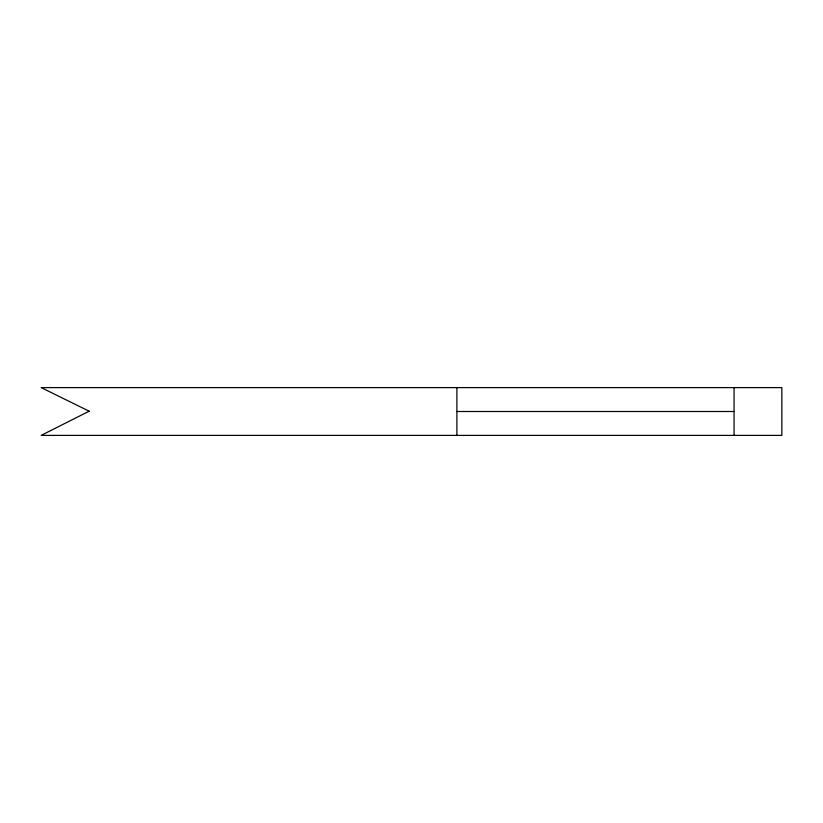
<?xml version="1.0" encoding="UTF-8"?>
<svg xmlns="http://www.w3.org/2000/svg" width="823" height="823" viewBox="0 0 823 823"><rect width="100%" height="100%" fill="white"/><g stroke="black" fill="none" stroke-linecap="round" stroke-linejoin="round"><path stroke-width="1.23" d="M456.899 411.5L734.065 411.5M734.065 387.602L734.065 435.398M456.899 387.602L456.899 435.398M89.141 411.191L41.15 435.398L781.85 435.398L781.85 387.602L41.15 387.602L89.141 411.191"/></g></svg>
